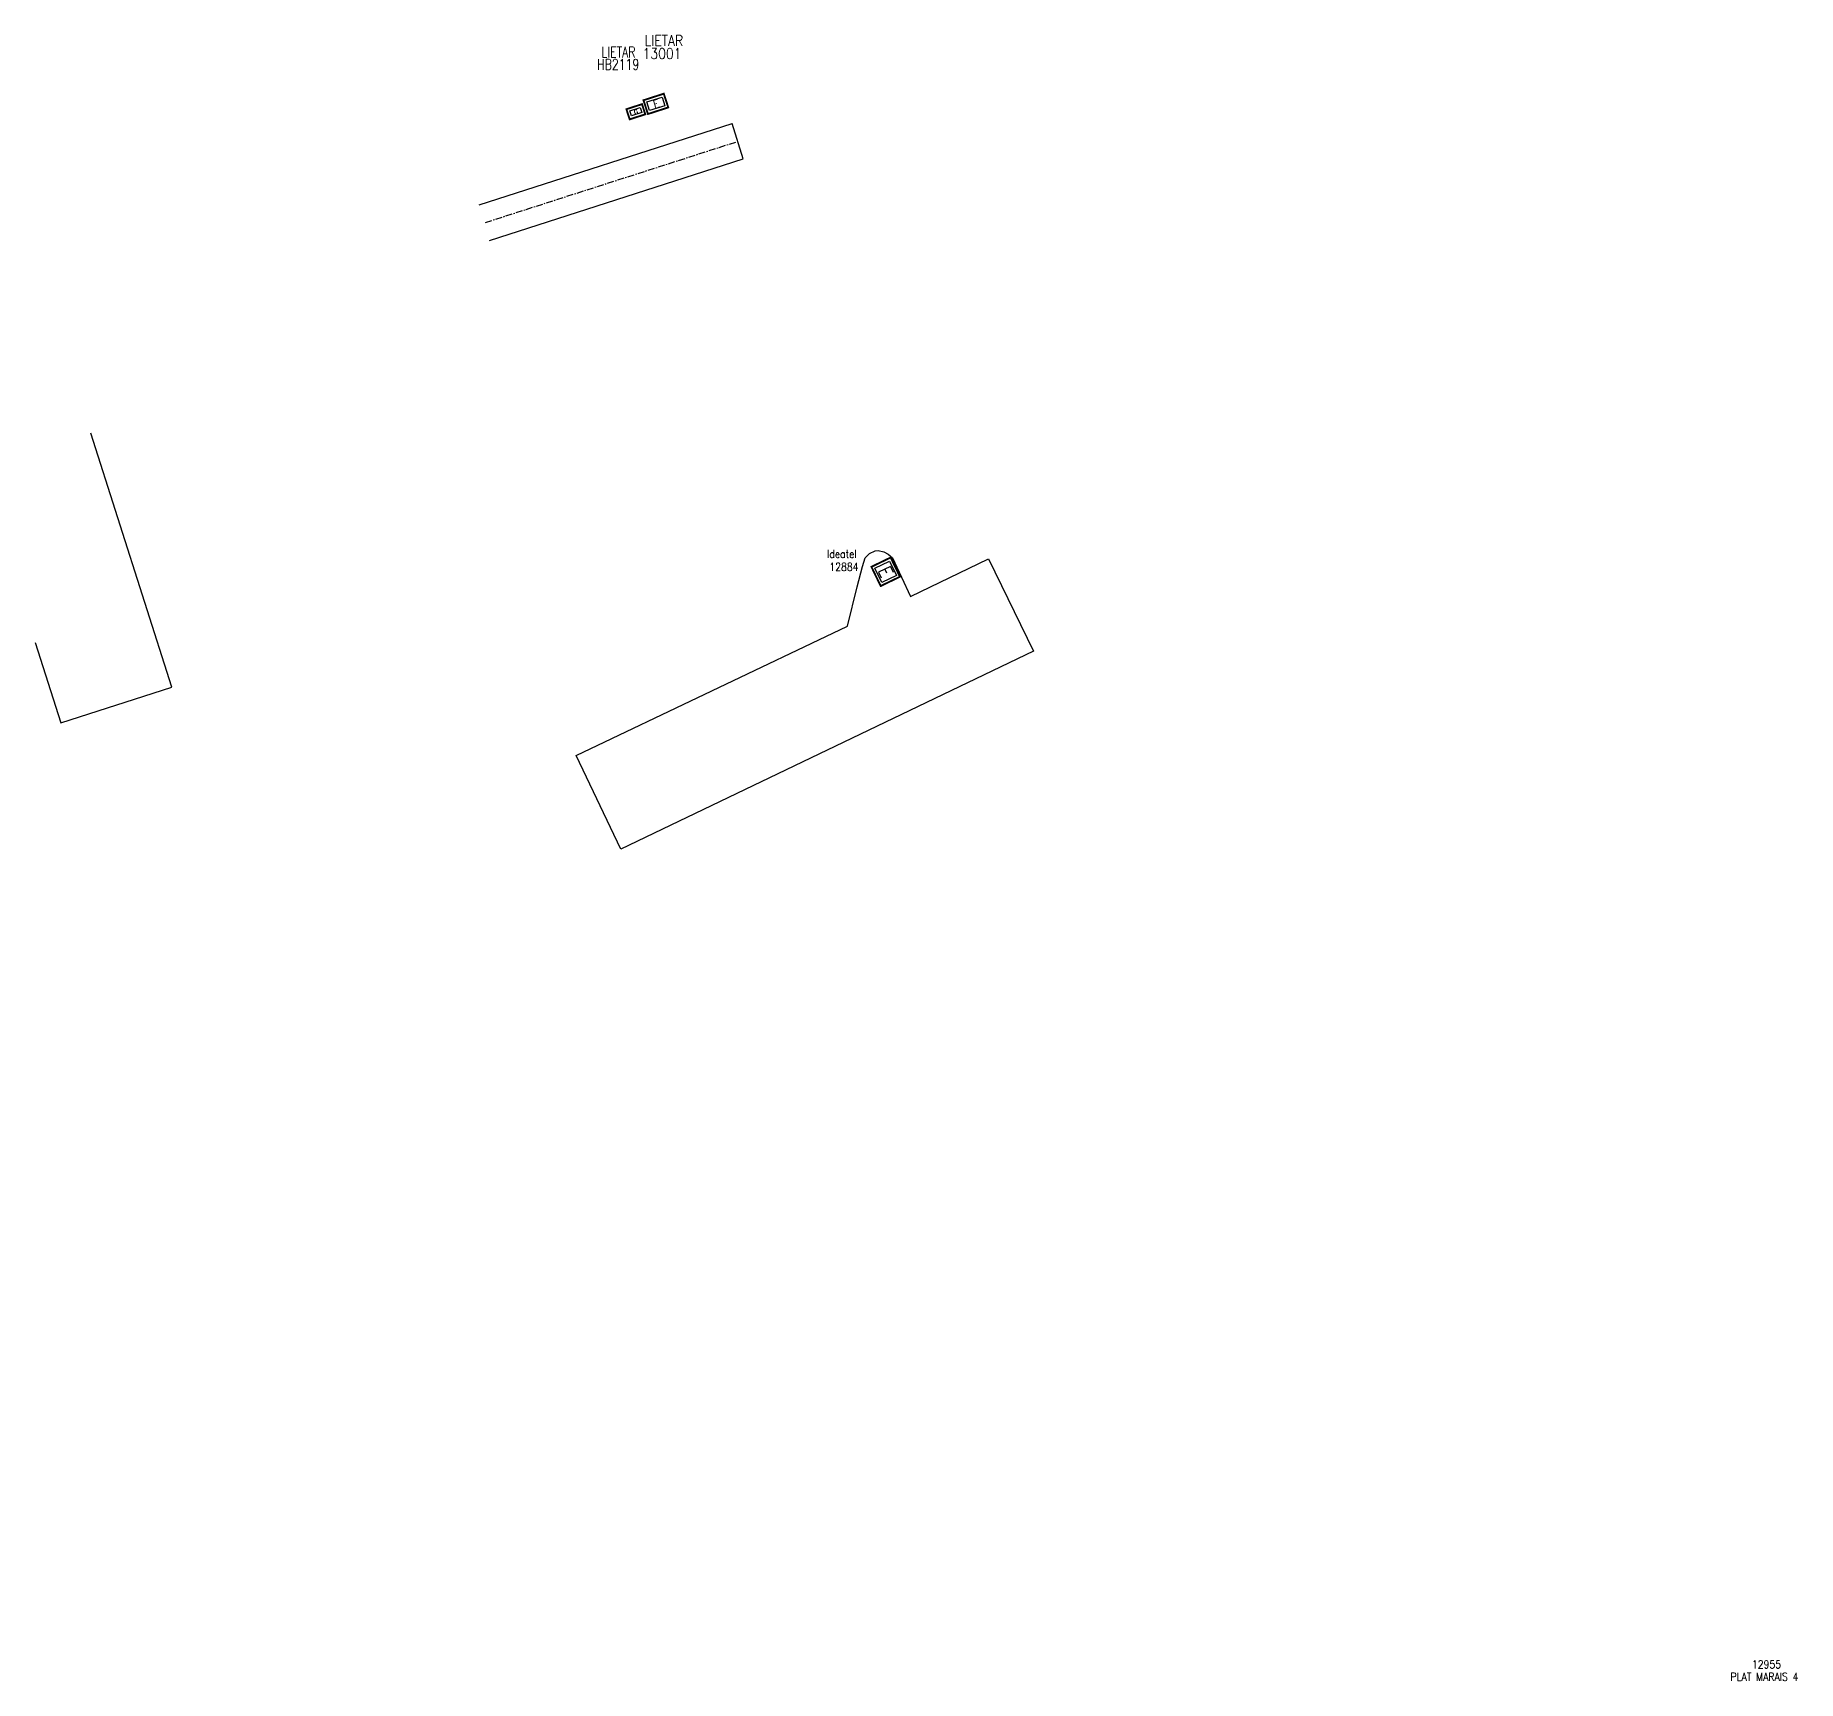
# Model space of a CAD drawing. Header units: millimetres. Extents: x 133000 to 133957, y 131027 to 131931.
# Drawn here: x 133000 to 133330.4, y 131127.2 to 131435.7 of the extents above; entities that cross this region are included whole.
import ezdxf
from ezdxf.enums import TextEntityAlignment as Align

# ---------------------------------------------------------------- set-up
doc = ezdxf.new("R2010")
doc.units = ezdxf.units.MM
doc.linetypes.add('CENTER', pattern=[2, 1.25, -0.25, 0.25, -0.25])
doc.layers.get('0').update_dxf_attribs({"linetype": 'CONTINUOUS'})
for name, color, linetype in [('BB01', 7, 'CONTINUOUS'), ('BR01', 7, 'CONTINUOUS'), ('BR05', 7, 'CENTER'), ('G_210', 7, 'CONTINUOUS'), ('M_200', 7, 'CONTINUOUS'), ('W0431', 7, 'CONTINUOUS')]:
    doc.layers.add(name, color=color, linetype=linetype)
doc.styles.add('M_ROMANS', font='ROMANS.shx', dxfattribs={"width": 0.75})
doc.styles.get("Standard").update_dxf_attribs({"font": 'romans.shx', "width": 0.85})

# ---------------------------------------------------------------- blocks, each defined once
blk = doc.blocks.new('M_200_56')
at = {"color": 0, "linetype": 'Continuous', "const_width": 0.35, "flags": 128}
blk.add_lwpolyline([(2, 2), (2, -2), (-2, -2), (-2, 2)], close=True, dxfattribs=at)
at = {"color": 0, "linetype": 'Continuous'}
blk.add_lwpolyline([(-1.5, 1.5), (1.5, 1.5), (1.5, -1.5), (-1.5, -1.5)], close=True, dxfattribs=at)
at = {"color": 0, "linetype": 'Continuous', "width": 0.85}
blk.add_text('E', height=2.5, dxfattribs=at).set_placement((0, 0), align=Align.MIDDLE_CENTER)
for tag, p in [('NUM', (0, 15.06)), ('NOM', (0, 8.65))]:
    blk.add_attdef(tag, text='', height=4, dxfattribs=at).set_placement(p, align=Align.MIDDLE)
at = {"color": 0, "linetype": 'Continuous', "style": 'M_ROMANS', "width": 0.75, "flags": 3}
for tag, p in [('DEF_LEG', (-0.13, -4.99)), ('DEF_COUP', (-0.13, -7.49)), ('DEF_TYPE', (-0.13, -9.99))]:
    blk.add_attdef(tag, text='', height=1.2, dxfattribs=at).set_placement(p, align=Align.MIDDLE)
blk = doc.blocks.new('F133131-1')
at = {"color": 252}
for points in [[(133083.22, 131403.85), (133130.6, 131419.14)], [(133132.69, 131412.5), (133130.6, 131419.14)], [(133085.15, 131397.16), (133132.69, 131412.5)]]:
    blk.add_lwpolyline(points, dxfattribs=at)
blk = doc.blocks.new('*U5')
at = {"layer": 'M_200', "color": 0, "linetype": 'Continuous', "const_width": 0.35, "flags": 128}
blk.add_lwpolyline([(4, 2.71), (4, 0), (0, 0), (0, 2.71)], close=True, dxfattribs=at)
at = {"layer": 'M_200', "color": 0, "linetype": 'Continuous'}
blk.add_lwpolyline([(0.5, 2.21), (3.5, 2.21), (3.5, 0.5), (0.5, 0.5)], close=True, dxfattribs=at)
at = {"layer": 'M_200', "insert": (2.06, 1.33), "char_height": 1.49, "width": 2.3856, "attachment_point": 5}
blk.add_mtext('E', dxfattribs=at)
at = {"layer": 'M_200', "color": 0, "linetype": 'Continuous', "width": 0.85}
for tag, p in [('NUM', (2, 17.06)), ('NOM', (2, 10.65))]:
    blk.add_attdef(tag, text='', height=4, dxfattribs=at).set_placement(p, align=Align.MIDDLE)
at = {"layer": 'M_200', "color": 0, "linetype": 'Continuous', "style": 'M_ROMANS', "width": 0.75, "flags": 3}
for tag, p in [('DEF_LEG', (1.87, -2.99)), ('DEF_COUP', (1.87, -5.49)), ('DEF_TYPE', (1.87, -7.99))]:
    blk.add_attdef(tag, text='', height=1.2, dxfattribs=at).set_placement(p, align=Align.MIDDLE)
blk = doc.blocks.new('*U7')
at = {"layer": 'G_210', "color": 0, "linetype": 'Continuous', "const_width": 0.35, "flags": 128}
blk.add_lwpolyline([(3.07, 2), (3.07, 0), (0, 0), (0, 2)], close=True, dxfattribs=at)
at = {"layer": 'G_210', "color": 0, "linetype": 'Continuous'}
blk.add_lwpolyline([(0.5, 1.5), (2.57, 1.5), (2.57, 0.5), (0.5, 0.5)], close=True, dxfattribs=at)
at = {"layer": 'G_210', "insert": (1.55, 0.97), "char_height": 0.882, "width": 1.0826, "attachment_point": 5}
blk.add_mtext('G', dxfattribs=at)
at = {"layer": 'G_210', "color": 0, "linetype": 'Continuous', "width": 0.75}
for tag, height, p in [('NUM', 4, (2, 16)), ('NOM', 4, (2, 11)), ('BCL', 3, (2, 7))]:
    blk.add_attdef(tag, text='', height=height, dxfattribs=at).set_placement(p, align=Align.MIDDLE)
at = {"layer": 'G_210', "color": 0, "linetype": 'Continuous', "width": 0.75, "flags": 3}
for tag, p in [('DEF_LEG', (2.14, -3.11)), ('DEF_COUP', (2.14, -5.61)), ('DEF_TYPE', (2.14, -8.11))]:
    blk.add_attdef(tag, text='', height=1.2, dxfattribs=at).set_placement(p, align=Align.MIDDLE)

msp = doc.modelspace()

# ---------------------------------------------------------------- linework, layer by layer
at = {"layer": 'BB01', "color": 252}
for p, q in [((133025.6, 131313.42), (133010.42, 131361.06)), ((133155.54, 131337.68), (133156.34, 131338.48)), ((133156.34, 131338.48), (133157.42, 131338.99)), ((133157.42, 131338.99), (133158.02, 131339.05)), ((133158.02, 131339.05), (133159.05, 131338.82)), ((133159.05, 131338.82), (133159.9, 131338.41)), ((133159.9, 131338.41), (133160.67, 131337.69)), ((133154.04, 131332.28), (133155.08, 131336.05)), ((133155.08, 131336.05), (133155.54, 131337.68)), ((133160.67, 131337.69), (133164.04, 131330.47)), ((133164.04, 131330.47), (133178.66, 131337.49)), ((133178.66, 131337.49), (133187.09, 131320.18)), ((133152.27, 131324.87), (133154.04, 131332.28)), ((133101.41, 131300.61), (133152.27, 131324.87)), ((133000, 131321.85), (133004.8, 131306.79)), ((133187.09, 131320.18), (133109.73, 131283.07)), ((133004.8, 131306.79), (133025.6, 131313.42)), ((133109.73, 131283.07), (133101.41, 131300.61))]:
    msp.add_line(p, q, dxfattribs=at)
at = {"layer": 'BR05', "color": 252, "flags": 128}
msp.add_lwpolyline([(133084.42, 131400.57), (133131.67, 131415.75)], dxfattribs=at)

# ---------------------------------------------------------------- block references
at = {"layer": 'BR01', "color": 252}
msp.add_blockref('F133131-1', (0, 0), dxfattribs=at)
at = {"layer": 'G_210'}
ref = msp.add_blockref('*U7', (133111.42, 131419.89), dxfattribs=dict(at, rotation=17.88285533127404))
ref.add_attrib('NUM', 'HB2119', dxfattribs={"color": 0, "linetype": 'Continuous', "height": 2, "width": 0.75}).set_placement((133109.27, 131430.19), align=Align.MIDDLE)
ref.add_attrib('NOM', 'LIETAR', dxfattribs={"color": 0, "linetype": 'Continuous', "height": 2, "width": 0.75}).set_placement((133109.32, 131432.49), align=Align.MIDDLE)
at = {"layer": 'M_200'}
ref = msp.add_blockref('*U5', (133114.84, 131420.89), dxfattribs=dict(at, rotation=17.88285533111171))
ref.add_attrib('NUM', 'LIETAR', dxfattribs={"color": 0, "linetype": 'Continuous', "height": 2, "width": 0.85}).set_placement((133117.84, 131434.65), align=Align.MIDDLE)
ref.add_attrib('NOM', '13001', dxfattribs={"color": 0, "linetype": 'Continuous', "height": 2, "width": 0.85}).set_placement((133117.48, 131432.22), align=Align.MIDDLE)
ref = msp.add_blockref('M_200_56', (133159.4, 131335.08), dxfattribs=dict(at, rotation=295.7823283448761))
ref.add_attrib('NUM', '12884', dxfattribs={"layer": '0', "color": 0, "linetype": 'Continuous', "height": 1.5, "width": 0.85}).set_placement((133151.58, 131336.01), align=Align.MIDDLE)
ref.add_attrib('NOM', 'Ideatel', dxfattribs={"layer": '0', "color": 0, "linetype": 'Continuous', "height": 1.5, "width": 0.85}).set_placement((133151.19, 131338.42), align=Align.MIDDLE)

# ---------------------------------------------------------------- texts
at = {"layer": 'W0431', "linetype": 'Continuous', "width": 0.85}
for s, p in [('12955', (133321.77, 131129.52)), ('PLAT MARAIS 4', (133317.74, 131127.2))]:
    msp.add_text(s, height=1.5, dxfattribs=at).set_placement(p)

doc.saveas('drawing.dxf')
